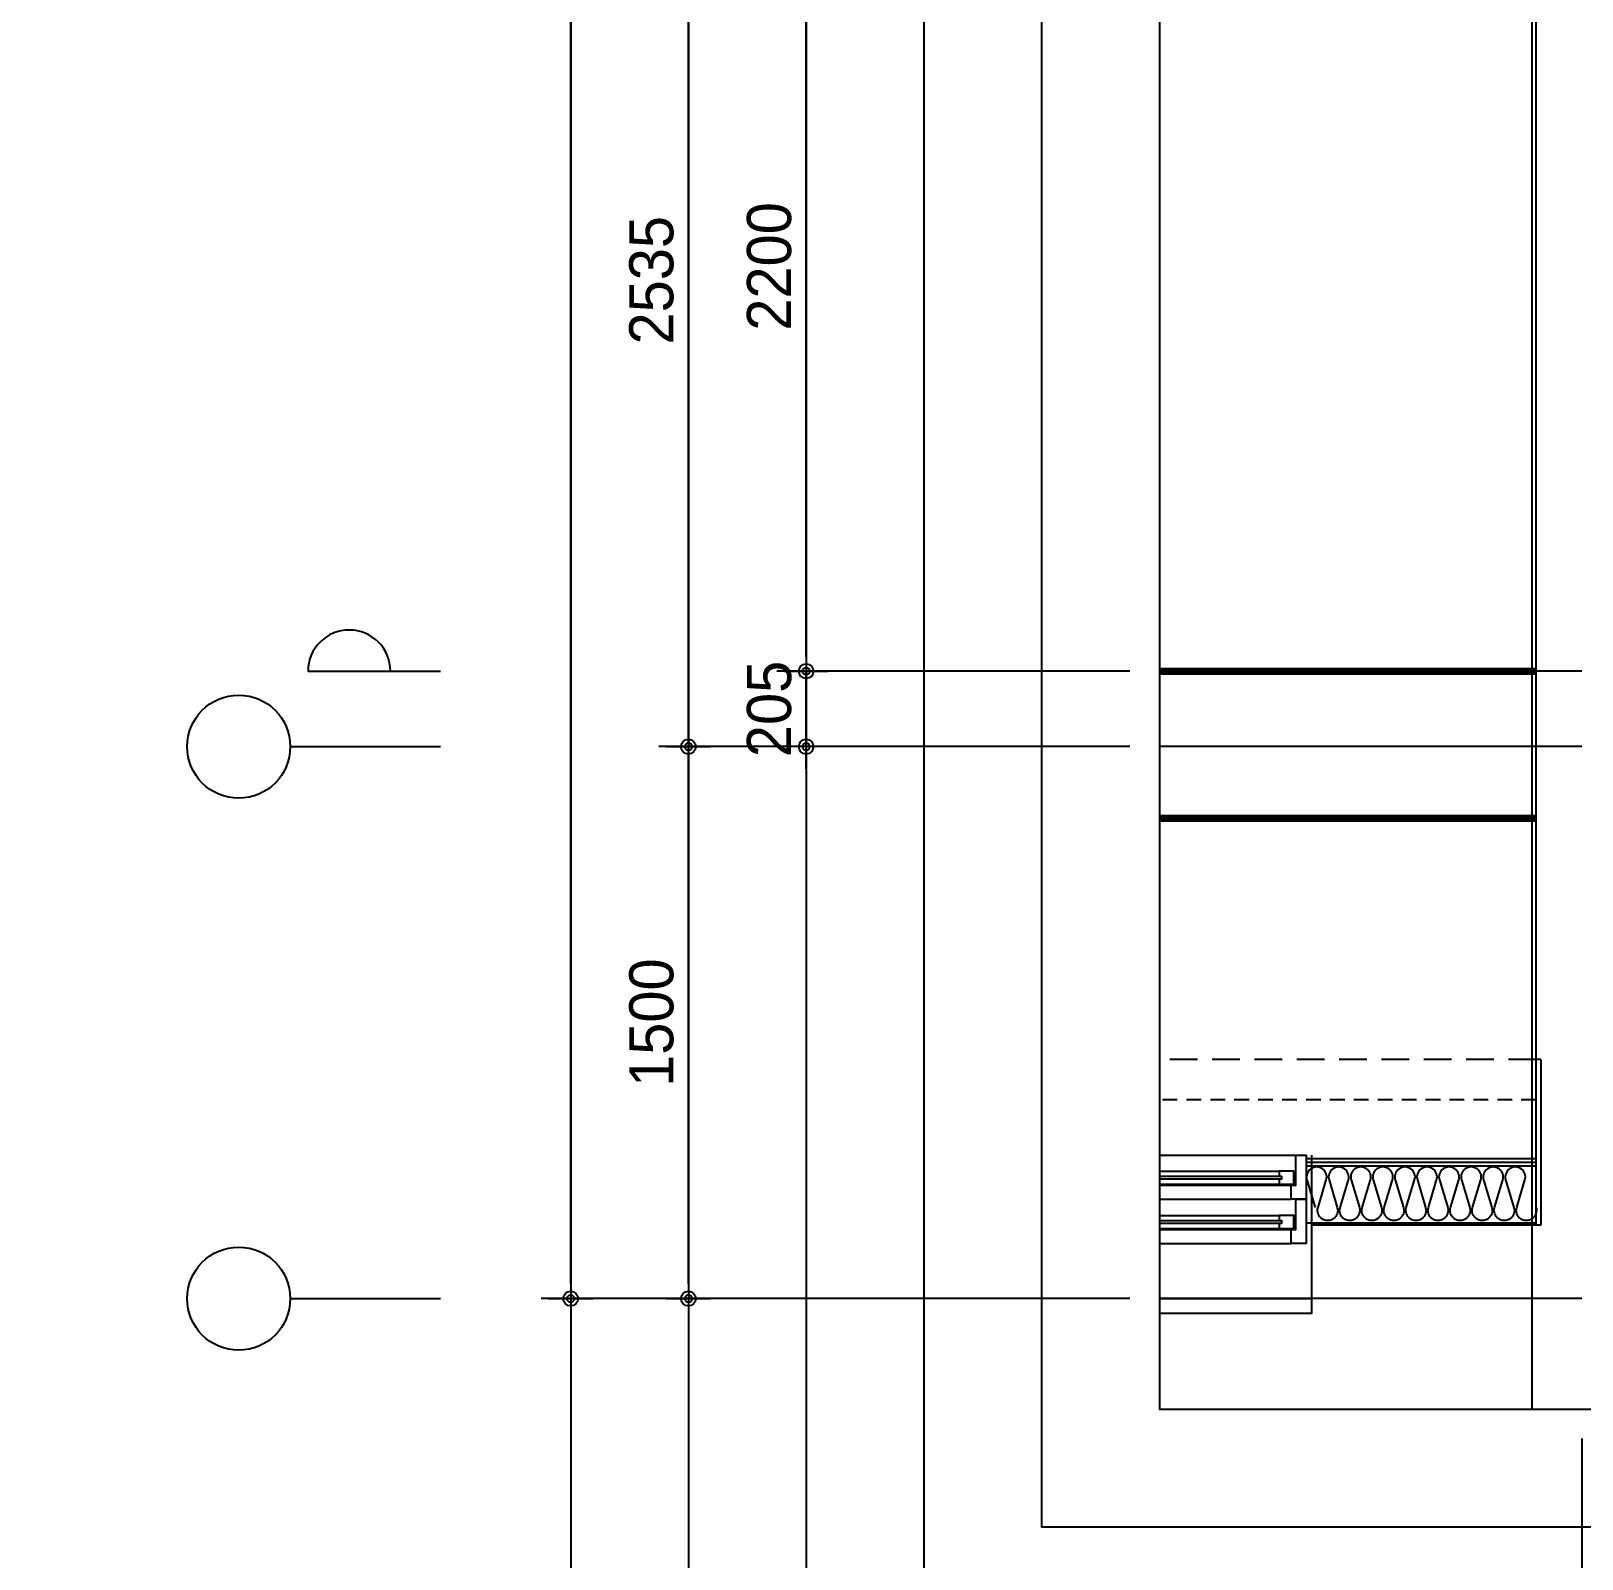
# Model space of a CAD drawing. Header units: millimetres. Extents: x -24416 to 92204, y -190080 to 23760.
# Drawn here: x 54217 to 58432, y -66777 to -62624 of the extents above; entities that cross this region are included whole.
import ezdxf
from ezdxf.xclip import XClip

# ---------------------------------------------------------------- set-up
doc = ezdxf.new("R2010")
doc.units = ezdxf.units.MM
doc.header["$LTSCALE"] = 50
doc.header["$XCLIPFRAME"] = 0
for name, pattern in [('AUDIT_D_220706163347-0', [0]), ('CEN', [62, 60, -1, 0, -1]), ('H', [1.3, 0.8, -0.5]), ('HID', [2.3, 1.5, -0.8]), ('HIDDEN', [9.525, 6.35, -3.175])]:
    doc.linetypes.add(name, pattern=pattern)
doc.layers.get('defpoints').update_dxf_attribs({"color": 139})
for name, color, linetype in [('A-치수', 7, 'AUDIT_D_220706163347-0'), ('AA-XXXX-DIMS', 7, 'Continuous'), ('CEN_CON', 1, 'CEN'), ('CEN_WALL', 12, 'CEN'), ('CONC', 2, 'Continuous'), ('dan1', 7, 'HID'), ('DIM', 7, 'AUDIT_D_220706163347-0'), ('ELE3_CON', 7, 'Continuous'), ('INS', 8, 'Continuous'), ('WAL_DRY', 7, 'Continuous'), ('WIN', 4, 'Continuous'), ('X - 단위세대$0$ETC', 6, 'Continuous'), ('커튼박스', 6, 'Continuous'), ('확장', 8, 'HIDDEN')]:
    doc.layers.add(name, color=color, linetype=linetype)
doc.layers.add('Defpoint', color=135, linetype='Continuous', plot=False)
doc.layers.add('MC', color=135, linetype='Continuous', plot=False)
doc.styles.add('HAUD01', font='Dotum.ttf')
doc.styles.add('맑은고딕', font='malgun.ttf', dxfattribs={"width": 0.9})
doc.dimstyles.new('DIM_40', dxfattribs={"dimscale": 40, "dimtxt": 3, "dimasz": 1, "dimexe": 2, "dimexo": 2, "dimgap": 1, "dimtad": 1, "dimdec": 0, "dimzin": 0, "dimdsep": 46, "dimtxsty": '맑은고딕', "dimblk1": 'DIMDOT', "dimblk2": 'DIMDOT', "dimsah": 1, "dimcen": 0.09, "dimdle": 2, "dimclrd": 7, "dimclre": 7, "dimclrt": 3, "dimadec": 0, "dimazin": 0, "dimtfac": 1, "dimtdec": 0, "dimtix": 1, "dimtmove": 2, "dimatfit": 3, "dimldrblk": 'DIMDOT', "dimfxl": 2, "dimtolj": 1, "dimtzin": 0, "dimarcsym": 0})
doc.dimstyles.new('MCDIM_40', dxfattribs={"dimscale": 40, "dimtxt": 3, "dimasz": 1, "dimexe": 2, "dimexo": 2, "dimgap": 1, "dimtad": 1, "dimdec": 0, "dimzin": 0, "dimdsep": 46, "dimtxsty": '맑은고딕', "dimblk1": 'ARCHTICK', "dimblk2": 'ARCHTICK', "dimsah": 1, "dimcen": 0.09, "dimdle": 2, "dimclrd": 7, "dimclre": 7, "dimclrt": 3, "dimadec": 0, "dimazin": 0, "dimtfac": 1, "dimtdec": 0, "dimtix": 1, "dimtmove": 2, "dimatfit": 3, "dimldrblk": 'ARCHTICK', "dimfxl": 1, "dimtolj": 1, "dimtzin": 0, "dimarcsym": 0})

# ---------------------------------------------------------------- blocks, each defined once
blk = doc.blocks.new('WIN_이중창_1800')
at = {"layer": 'Defpoint'}
for p, q in [((-15, 240), (-15, 0)), ((1785, 240), (1785, 0))]:
    blk.add_line(p, q, dxfattribs=at)
at = {"layer": 'WIN'}
blk.add_line((885, -100), (885, 340), dxfattribs=at)
at = {"layer": 'WIN', "color": 8}
for p, q in [((1742, 240), (28, 240)), ((1697, 237), (905, 237)), ((865, 196), (73, 196)), ((1697, 202), (905, 202)), ((1730, 158), (40, 158)), ((865, 161), (73, 161)), ((1730, 120), (40, 120)), ((1697, 117), (905, 117)), ((865, 76), (73, 76)), ((1697, 82), (905, 82)), ((1730, 38), (40, 38)), ((1730, 0), (40, 0)), ((865, 41), (73, 41))]:
    blk.add_line(p, q, dxfattribs=at)
at = {"layer": 'WIN'}
for points in [[(40, 158), (28, 158), (28, 240), (0, 240), (0, 120), (40, 120), (40, 158)], [(905, 216.5), (905, 202), (865, 202), (865, 237), (905, 237), (905, 222.5)], [(1704, 222.5), (1704, 216.5), (898, 216.5), (898, 222.5), (1704, 222.5)], [(1697, 216.5), (1697, 202), (1737, 202), (1737, 237), (1697, 237), (1697, 222.5)], [(1730, 158), (1742, 158), (1742, 240), (1770, 240), (1770, 120), (1730, 120), (1730, 158)], [(73, 175.5), (73, 161), (33, 161), (33, 196), (73, 196), (73, 181.5)], [(872, 181.5), (872, 175.5), (66, 175.5), (66, 181.5), (872, 181.5)], [(865, 175.5), (865, 161), (905, 161), (905, 196), (865, 196), (865, 181.5)], [(40, 38), (28, 38), (28, 120), (0, 120), (0, 0), (40, 0), (40, 38)], [(905, 96.5), (905, 82), (865, 82), (865, 117), (905, 117), (905, 102.5)], [(1704, 102.5), (1704, 96.5), (898, 96.5), (898, 102.5), (1704, 102.5)], [(1697, 96.5), (1697, 82), (1737, 82), (1737, 117), (1697, 117), (1697, 102.5)], [(1730, 38), (1742, 38), (1742, 120), (1770, 120), (1770, 0), (1730, 0), (1730, 38)], [(73, 55.5), (73, 41), (33, 41), (33, 76), (73, 76), (73, 61.5)], [(872, 61.5), (872, 55.5), (66, 55.5), (66, 61.5), (872, 61.5)], [(865, 55.5), (865, 41), (905, 41), (905, 76), (865, 76), (865, 61.5)]]:
    blk.add_lwpolyline(points, dxfattribs=at)
blk = doc.blocks.new('insul1')
blk.add_lwpolyline([(0, 0.25, 1.344031), (0.35, 0.25), (0.2, 0.75, -1.344031), (0.55, 0.75), (0.4, 0.25)], format="xyb")
blk = doc.blocks.new('U-84A(확장)2')
at = {"layer": 'CEN_CON'}
blk.add_line((0, 0), (15235, 0), dxfattribs=at)
at = {"layer": 'CEN_WALL'}
blk.add_line((0, 1500), (10995, 1500), dxfattribs=at)
at = {"layer": 'CONC'}
for p, q in [((125, 650), (125, 3915)), ((112, 650), (112, 200)), ((112, 650), (125, 650)), ((112, 200), (735, 200)), ((735, 200), (735, 0)), ((0, 0), (735, 0))]:
    blk.add_line(p, q, dxfattribs=at)
at = {"layer": 'dan1'}
blk.add_lwpolyline([(125, 650), (10375, 650), (10375, 2140), (10685, 2140)], dxfattribs=at)
at = {"layer": 'ELE3_CON'}
blk.add_line((2535, 0), (735, 0), dxfattribs=at)
at = {"layer": 'INS'}
for p, q in [((125, 200), (125, 650)), ((125, 360), (750, 360)), ((125, 205), (750, 205))]:
    blk.add_line(p, q, dxfattribs=at)
at = {"layer": 'MC'}
for p, q in [((135, -300), (135, 4265)), ((0, 1705), (10995, 1705))]:
    blk.add_line(p, q, dxfattribs=at)
at = {"layer": 'WAL_DRY'}
for p, q in [((125, 380), (750, 380)), ((125, 370), (750, 370))]:
    blk.add_line(p, q, dxfattribs=at)
at = {"layer": 'X - 단위세대$0$ETC'}
blk.add_lwpolyline([(2535, -40), (2535, 0), (735, 0), (735, -40), (2535, -40)], dxfattribs=at)
at = {"layer": '커튼박스', "linetype": 'H'}
blk.add_line((125, 540), (3145, 540), dxfattribs=at)
at = {"layer": '확장', "ltscale": 0.5, "const_width": 20, "flags": 128}
for points in [[(10685, 1705), (125, 1705)], [(10685, 1305), (125, 1305)]]:
    blk.add_lwpolyline(points, dxfattribs=at)
at = {"layer": 'INS', "xscale": 150, "yscale": 150, "zscale": 150, "row_count": 1, "column_count": 10, "row_spacing": 0, "column_spacing": 60.00000000000001}
blk.add_blockref('insul1', (125, 210), dxfattribs=at)
at = {"layer": 'WIN'}
blk.add_blockref('WIN_이중창_1800', (750, 150), dxfattribs=at)
blk = doc.blocks.new('중심')
at = {"layer": 'DIM'}
blk.add_line((-350, 0), (0, 0), dxfattribs=at)
blk.add_circle((-470, 0), 120, dxfattribs=at)
blk = doc.blocks.new('DIMDOT')
at = {"layer": 'AA-XXXX-DIMS'}
for p, q in [((0, -1.5), (0, 1.5)), ((-1.5, 0), (1.5, 0))]:
    blk.add_line(p, q, dxfattribs=at)
for radius in [0.5, 0.25]:
    blk.add_circle((0, 0), radius, dxfattribs=at)
blk = doc.blocks.new('*D406')
at = {"layer": 'defpoints', "color": 0, "transparency": 16777216}
for p in [(5529.7, -77979), (7129.7, -77979), (7129.7, -89829)]:
    blk.add_point(p, dxfattribs=at)
at = {"layer": 'DIM', "color": 7, "lineweight": -2, "transparency": 16777216}
for p, q in [((7049.7, -77979), (5449.7, -77979)), ((5529.7, -89789), (5529.7, -78019)), ((7049.7, -89829), (5449.7, -89829))]:
    blk.add_line(p, q, dxfattribs=at)
at = {"layer": 'DIM', "color": 7, "lineweight": -2, "transparency": 16777216, "xscale": 40, "yscale": 40, "zscale": 40}
for p, rotation in [((5529.7, -77979), 90), ((5529.7, -89829), 270)]:
    blk.add_blockref('DIMDOT', p, dxfattribs=dict(at, rotation=rotation))
at = {"layer": 'DIM', "color": 3, "transparency": 16777216, "insert": (5429.6, -83904), "char_height": 120, "attachment_point": 5, "rotation": 90, "style": 'HAUD01'}
blk.add_mtext('\\A1;11850', dxfattribs=at)
blk = doc.blocks.new('*D407')
at = {"layer": 'defpoints', "color": 0, "transparency": 16777216}
for p in [(5849.7, -88329), (7129.7, -88329), (7129.7, -89829)]:
    blk.add_point(p, dxfattribs=at)
at = {"layer": 'DIM', "color": 7, "lineweight": -2, "transparency": 16777216}
for p, q in [((7049.7, -88329), (5769.7, -88329)), ((5849.7, -89789), (5849.7, -88369)), ((7049.7, -89829), (5769.7, -89829))]:
    blk.add_line(p, q, dxfattribs=at)
at = {"layer": 'DIM', "color": 7, "lineweight": -2, "transparency": 16777216, "xscale": 40, "yscale": 40, "zscale": 40}
for p, rotation in [((5849.7, -88329), 90), ((5849.7, -89829), 270)]:
    blk.add_blockref('DIMDOT', p, dxfattribs=dict(at, rotation=rotation))
at = {"layer": 'DIM', "color": 3, "transparency": 16777216, "insert": (5749.6, -89079), "char_height": 120, "attachment_point": 5, "rotation": 90, "style": 'HAUD01'}
blk.add_mtext('\\A1;1500', dxfattribs=at)
blk = doc.blocks.new('*D408')
at = {"layer": 'defpoints', "color": 0, "transparency": 16777216}
for p in [(5849.7, -85794), (7129.7, -85794), (7129.7, -88329)]:
    blk.add_point(p, dxfattribs=at)
at = {"layer": 'DIM', "color": 7, "lineweight": -2, "transparency": 16777216}
for p, q in [((7049.7, -85794), (5769.7, -85794)), ((5849.7, -88289), (5849.7, -85834)), ((7049.7, -88329), (5769.7, -88329))]:
    blk.add_line(p, q, dxfattribs=at)
at = {"layer": 'DIM', "color": 7, "lineweight": -2, "transparency": 16777216, "xscale": 40, "yscale": 40, "zscale": 40}
for p, rotation in [((5849.7, -85794), 90), ((5849.7, -88329), 270)]:
    blk.add_blockref('DIMDOT', p, dxfattribs=dict(at, rotation=rotation))
at = {"layer": 'DIM', "color": 3, "transparency": 16777216, "insert": (5749.6, -87061.5), "char_height": 120, "attachment_point": 5, "rotation": 90, "style": 'HAUD01'}
blk.add_mtext('\\A1;2535', dxfattribs=at)
blk = doc.blocks.new('*D414')
at = {"layer": 'defpoints', "color": 0, "transparency": 16777216}
for p in [(6169.7, -88124), (7129.7, -88124), (7129.7, -88329)]:
    blk.add_point(p, dxfattribs=at)
at = {"layer": 'DIM', "color": 7, "lineweight": -2, "transparency": 16777216}
for p, q in [((6169.7, -88084), (6169.7, -88044)), ((7049.7, -88124), (6089.7, -88124)), ((6169.7, -88329), (6169.7, -88124)), ((7049.7, -88329), (6089.7, -88329)), ((6169.7, -88369), (6169.7, -88409))]:
    blk.add_line(p, q, dxfattribs=at)
at = {"layer": 'DIM', "color": 7, "lineweight": -2, "transparency": 16777216, "xscale": 40, "yscale": 40, "zscale": 40}
for p, rotation in [((6169.7, -88124), 270), ((6169.7, -88329), 90)]:
    blk.add_blockref('DIMDOT', p, dxfattribs=dict(at, rotation=rotation))
at = {"layer": 'DIM', "color": 3, "transparency": 16777216, "insert": (6069.6, -88226.5), "char_height": 120, "attachment_point": 5, "rotation": 90, "style": 'HAUD01'}
blk.add_mtext('\\A1;205', dxfattribs=at)
blk = doc.blocks.new('*D415')
at = {"layer": 'defpoints', "color": 0, "transparency": 16777216}
for p in [(6169.7, -85924), (7129.7, -85924), (7129.7, -88124)]:
    blk.add_point(p, dxfattribs=at)
at = {"layer": 'DIM', "color": 7, "lineweight": -2, "transparency": 16777216}
for p, q in [((7049.7, -85924), (6089.7, -85924)), ((6169.7, -88084), (6169.7, -85964)), ((7049.7, -88124), (6089.7, -88124))]:
    blk.add_line(p, q, dxfattribs=at)
at = {"layer": 'DIM', "color": 7, "lineweight": -2, "transparency": 16777216, "xscale": 40, "yscale": 40, "zscale": 40}
for p, rotation in [((6169.7, -85924), 90), ((6169.7, -88124), 270)]:
    blk.add_blockref('DIMDOT', p, dxfattribs=dict(at, rotation=rotation))
at = {"layer": 'DIM', "color": 3, "transparency": 16777216, "insert": (6069.6, -87024), "char_height": 120, "attachment_point": 5, "rotation": 90, "style": 'HAUD01'}
blk.add_mtext('\\A1;2200', dxfattribs=at)
blk = doc.blocks.new('*D420')
at = {"layer": 'defpoints', "color": 0, "transparency": 16777216}
for p in [(5849.7, -83404), (7129.7, -83404), (7129.7, -88329)]:
    blk.add_point(p, dxfattribs=at)
at = {"layer": 'DIM', "color": 7, "lineweight": -2, "transparency": 16777216}
for p, q in [((7049.7, -83404), (5769.7, -83404)), ((5849.7, -88289), (5849.7, -83444)), ((7049.7, -88329), (5769.7, -88329))]:
    blk.add_line(p, q, dxfattribs=at)
at = {"layer": 'DIM', "color": 7, "lineweight": -2, "transparency": 16777216, "xscale": 40, "yscale": 40, "zscale": 40}
for p, rotation in [((5849.7, -83404), 90), ((5849.7, -88329), 270)]:
    blk.add_blockref('DIMDOT', p, dxfattribs=dict(at, rotation=rotation))
at = {"layer": 'DIM', "color": 3, "transparency": 16777216, "insert": (5749.6, -85866.5), "char_height": 120, "attachment_point": 5, "rotation": 90, "style": 'HAUD01'}
blk.add_mtext('\\A1;4925', dxfattribs=at)
blk = doc.blocks.new('*D443')
at = {"layer": 'defpoints', "color": 0, "transparency": 16777216}
for p in [(8278.2, -90129), (11473.2, -90129), (11473.2, -91409)]:
    blk.add_point(p, dxfattribs=at)
at = {"layer": 'DIM', "color": 7, "lineweight": -2, "transparency": 16777216}
for p, q in [((8278.2, -90209), (8278.2, -91489)), ((11473.2, -90209), (11473.2, -91489)), ((8318.2, -91409), (11433.2, -91409))]:
    blk.add_line(p, q, dxfattribs=at)
at = {"layer": 'DIM', "color": 7, "lineweight": -2, "transparency": 16777216, "xscale": 40, "yscale": 40, "zscale": 40, "rotation": 180}
blk.add_blockref('DIMDOT', (8278.2, -91409), dxfattribs=at)
at = {"layer": 'DIM', "color": 7, "lineweight": -2, "transparency": 16777216, "xscale": 40, "yscale": 40, "zscale": 40}
blk.add_blockref('DIMDOT', (11473.2, -91409), dxfattribs=at)
at = {"layer": 'DIM', "color": 3, "transparency": 16777216, "insert": (9875.7, -91308.9), "char_height": 120, "attachment_point": 5, "style": 'HAUD01'}
blk.add_mtext('\\A1;3195', dxfattribs=at)
blk = doc.blocks.new('_ArchTick')
at = {"color": 0, "linetype": 'ByBlock', "const_width": 0.15}
blk.add_lwpolyline([(-0.5, -0.5), (0.5, 0.5)], dxfattribs=at)
blk = doc.blocks.new('*D447')
at = {"layer": 'defpoints', "color": 0, "transparency": 16777216}
for p in [(8278.2, -90129), (8413.2, -90129), (8413.2, -91089)]:
    blk.add_point(p, dxfattribs=at)
at = {"layer": 'DIM', "color": 7, "lineweight": -2, "transparency": 16777216}
for p, q in [((8278.2, -90209), (8278.2, -91169)), ((8413.2, -90209), (8413.2, -91169)), ((8278.2, -91089), (8238.2, -91089)), ((8278.2, -91089), (8413.2, -91089)), ((8413.2, -91089), (8453.2, -91089))]:
    blk.add_line(p, q, dxfattribs=at)
at = {"layer": 'DIM', "color": 7, "lineweight": -2, "transparency": 16777216, "xscale": 40, "yscale": 40, "zscale": 40}
blk.add_blockref('_ArchTick', (8278.2, -91089), dxfattribs=at)
at = {"layer": 'DIM', "color": 7, "lineweight": -2, "transparency": 16777216, "xscale": 40, "yscale": 40, "zscale": 40, "rotation": 180}
blk.add_blockref('_ArchTick', (8413.2, -91089), dxfattribs=at)
at = {"layer": 'DIM', "color": 3, "transparency": 16777216, "insert": (8345.7, -90988.9), "char_height": 120, "attachment_point": 5, "style": 'HAUD01'}
blk.add_mtext('\\A1;135', dxfattribs=at)
blk = doc.blocks.new('DIM-1108')
at = {"layer": 'DIM'}
blk.add_lwpolyline([(5039.8, -88124, 1), (4815.8, -88124), (5175.8, -88124)], format="xyb", dxfattribs=at)
at = {"layer": 'A-치수', "xscale": 1.166666666666666, "yscale": 1.166666666666666, "zscale": 1.166666666666666}
for p in [(5175.8, -88329), (5175.8, -89829)]:
    blk.add_blockref('중심', p, dxfattribs=at)
at = {"layer": 'DIM'}
for base, p1, p2, angle, dimstyle, override, picture, middle in [((5529.7, -77979), (7129.7, -89829), (7129.7, -77979), 90, 'DIM_40', {"dimscale": 40, "dimtxsty": 'HAUD01'}, '*D406', (5429.6, -83904)), ((5849.7, -83404), (7129.7, -88329), (7129.7, -83404), 90, 'DIM_40', {"dimscale": 40, "dimtxsty": 'HAUD01'}, '*D420', (5749.6, -85866.5)), ((5849.7, -85794), (7129.7, -88329), (7129.7, -85794), 90, 'DIM_40', {"dimscale": 40, "dimtxsty": 'HAUD01'}, '*D408', (5749.6, -87061.5)), ((6169.7, -85924), (7129.7, -88124), (7129.7, -85924), 90, 'DIM_40', {"dimscale": 40, "dimtxsty": 'HAUD01'}, '*D415', (6069.6, -87024)), ((6169.7, -88124), (7129.7, -88329), (7129.7, -88124), 90, 'DIM_40', {"dimscale": 40, "dimtxsty": 'HAUD01'}, '*D414', (6069.6, -88226.5)), ((5849.7, -88329), (7129.7, -89829), (7129.7, -88329), 90, 'DIM_40', {"dimscale": 40, "dimtxsty": 'HAUD01'}, '*D407', (5749.6, -89079)), ((8413.2, -91089), (8278.2, -90129), (8413.2, -90129), 180, 'MCDIM_40', {"dimtxsty": 'HAUD01'}, '*D447', (8345.7, -90988.9)), ((11473.2, -91409), (8278.2, -90129), (11473.2, -90129), 180, 'DIM_40', {"dimscale": 40, "dimtxsty": 'HAUD01'}, '*D443', (9875.7, -91308.9))]:
    dim = blk.add_linear_dim(base=base, p1=p1, p2=p2, angle=angle, dimstyle=dimstyle, override=override, dxfattribs=at)
    dim.commit()
    dim.dimension.update_dxf_attribs({"geometry": picture, "text_midpoint": middle})

msp = doc.modelspace()

# ---------------------------------------------------------------- linework, layer by layer
at = {"layer": 'defpoints'}
for points in [[(55683.6, -51269.2), (55683.6, -67969), (75532.2, -67969), (75532.2, -51269.2)], [(56003.6, -51589.2), (56003.6, -67649), (75212.2, -67649), (75212.2, -51589.2)], [(56323.6, -51909.2), (56323.6, -67329), (74892.2, -67329), (74892.2, -51909.2)], [(56643.6, -52229.2), (56643.6, -67009), (74572.2, -67009), (74572.2, -52229.2)], [(56963.6, -52549.2), (56963.6, -66689), (74252.2, -66689), (74252.2, -52549.2)], [(57283.6, -52869.2), (57283.6, -66369), (73932.2, -66369), (73932.2, -52869.2)]]:
    msp.add_lwpolyline(points, close=True, dxfattribs=at)

# ---------------------------------------------------------------- block references
msp.add_blockref('DIM-1108', (50153.9, 23760))
ref = msp.add_blockref('U-84A(확장)2', (58432.2, -66069), dxfattribs=dict(xscale=-1))
XClip(ref).set_block_clipping_path([(-15500, -300), (1148.5649148573, 13199.7934908782)])

doc.saveas('drawing.dxf')
